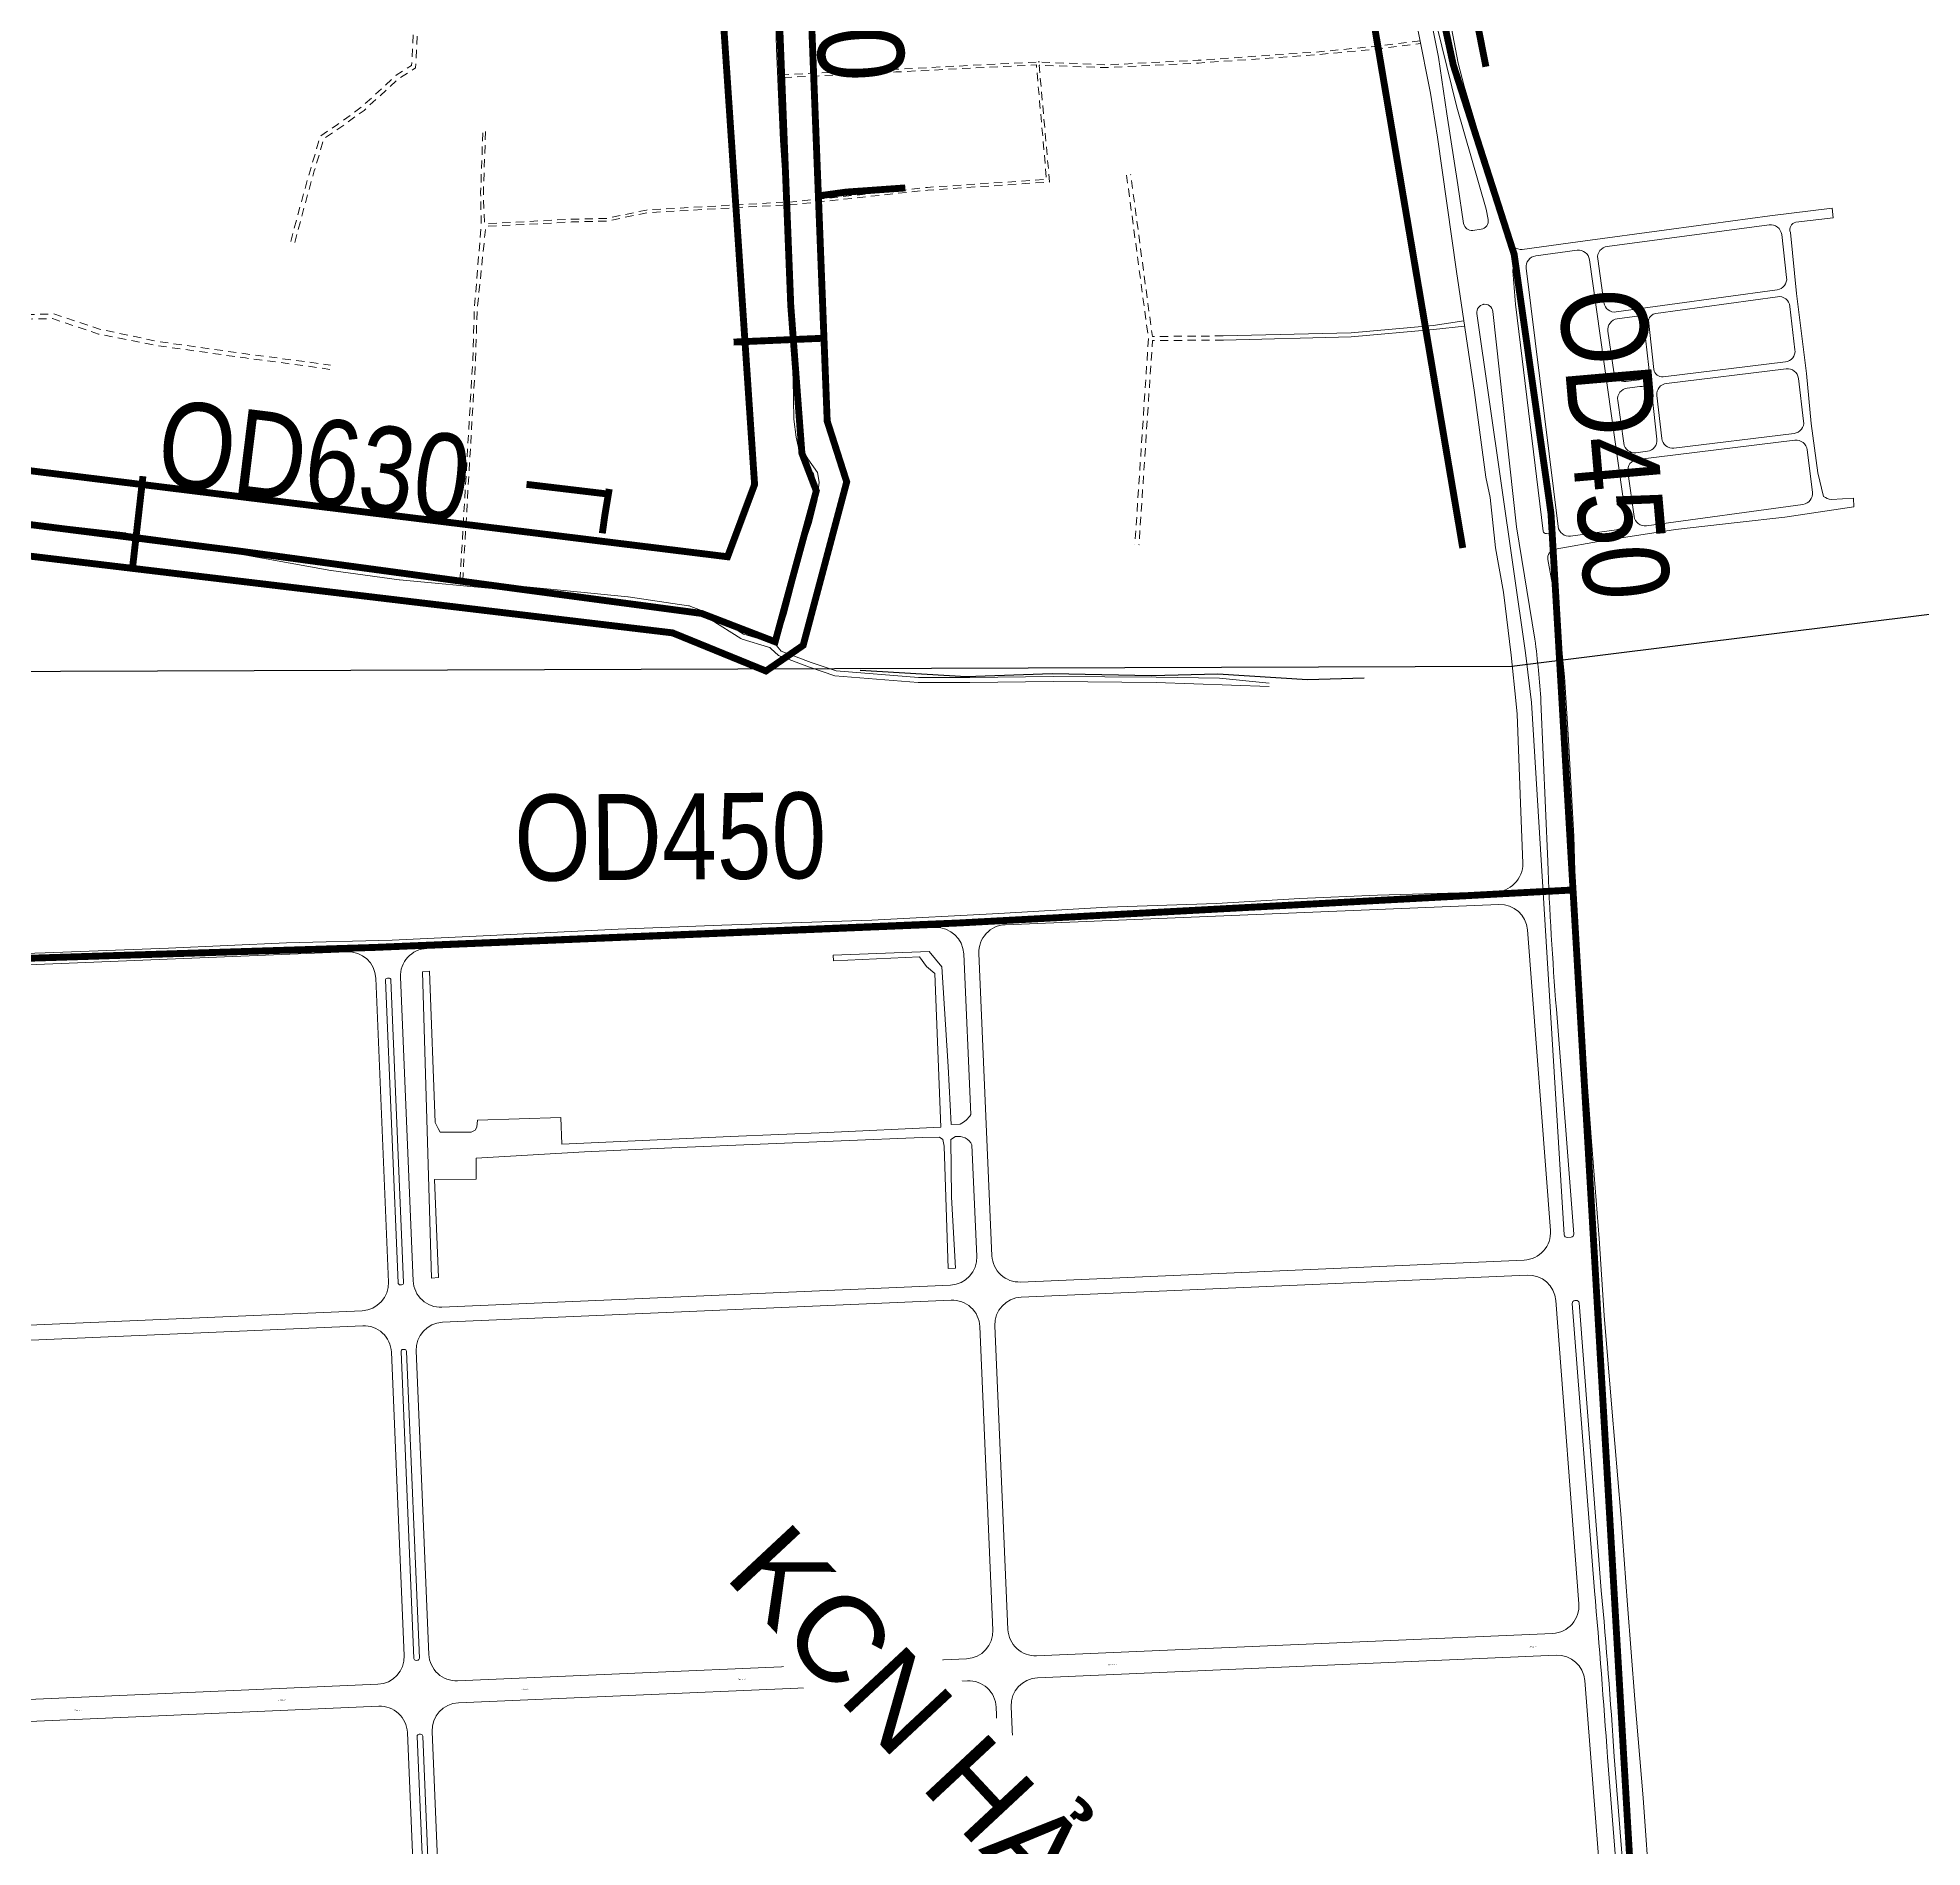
# Model space of a CAD drawing. Header units: metres. Extents: x 556238 to 587446, y 1177111 to 1219372.
# Drawn here: x 578225 to 579595, y 1193797 to 1195113 of the extents above; entities that cross this region are included whole.
import ezdxf
from ezdxf.enums import TextEntityAlignment as Align

# ---------------------------------------------------------------- set-up
doc = ezdxf.new("R2010")
doc.units = ezdxf.units.M
doc.header["$MEASUREMENT"] = 0
for name, pattern in [('ACAD_ISO03W100', [30, 12, -18]), ('DASHED2', [0.375, 0.25, -0.125]), ('HIDDEN2', [4.7625, 3.175, -1.5875]), ('Xr_Nen GT$0$MON', [10, 6, -4])]:
    doc.linetypes.add(name, pattern=pattern)
for name, color, linetype, lineweight in [('CNTV-TEXT', 40, 'Continuous', 20), ('Pipe _Existing_PHL', 4, 'HIDDEN2', 30), ('Pipe Existing', 1, 'ACAD_ISO03W100', 60), ('Xr_Nen GT$0$DUONG BT-NEN BT', 38, 'Continuous', 0), ('Xr_Nen GT$0$DUONG NHUA', 38, 'Continuous', 0), ('Xr_Nen GT$0$DUONG_DA', 38, 'Xr_Nen GT$0$MON', 0)]:
    doc.layers.add(name, color=color, linetype=linetype, lineweight=lineweight)
for name, color, linetype in [('Diameter_Text', 2, 'Continuous'), ('Unknown_Line_Type', 7, 'Continuous'), ('VUNG CONG NGHIEP', 8, 'Continuous')]:
    doc.layers.add(name, color=color, linetype=linetype)
doc.styles.add('ARIAL', font='arial.ttf')
doc.styles.add('UTM', font='')
doc.styles.add('Xr_Nen GT$0$ROMANC', font='romanc.shx')
doc.styles.get('UTM').set_extended_font_data('UTM Swiss Condensed')

msp = doc.modelspace()

# ---------------------------------------------------------------- linework, layer by layer
at = {"layer": 'Pipe _Existing_PHL', "color": 5, "linetype": 'DASHED2', "ltscale": 500, "const_width": 5, "flags": 128}
for points in [[(579260.82389, 1194741.82551), (579106.25808, 1195655.73075)], [(579277.66691, 1195091.74587), (579174.59575, 1195614.16023)], [(578190.24399, 1194739.34999), (578686.31866, 1194680.1022), (578754.24059, 1194652.38308), (578781.2963, 1194671.03435), (578812.94781, 1194789.85284), (578798.77234, 1194834.06039), (578782.38068, 1195252.83952)], [(578150.9385, 1194806.41074), (578726.33547, 1194735.43922), (578745.98218, 1194787.97809), (578717.52556, 1195210.63333)], [(578790.56486, 1194997.5449), (578812.50825, 1195000.55501), (578855.56279, 1195003.61262)], [(578730.71139, 1194891.52096), (578796.05218, 1194894.31006)], [(578770.67508, 1194893.22683), (578776.07033, 1194893.45712)], [(578770.67508, 1194893.22683), (578776.07033, 1194893.45712)], [(578301.30643, 1194794.00046), (578293.90493, 1194729.01951)], [(578638.8617, 1194781.08522), (578580.13305, 1194788.07998)], [(578635.274, 1194752.4819), (578637.16252, 1194765.99079), (578640.29612, 1194784.72288)], [(578296.77957, 1194754.25719), (578296.16835, 1194748.89104)], [(578296.77957, 1194754.25719), (578296.16835, 1194748.89104)]]:
    msp.add_lwpolyline(points, dxfattribs=at)
at = {"layer": 'Pipe Existing', "color": 1, "linetype": 'DASHED2', "ltscale": 500, "const_width": 5, "flags": 128}
for points in [[(579340.84533, 1194495.80179), (579324.96781, 1194767.14927), (579298.20108, 1194955.3553), (579253.93845, 1195093.09386), (579170.67542, 1195478.69143), (579140.21625, 1195687.12024), (579143.77259, 1195694.71269)], [(578081.69528, 1194580.39884), (578033.20726, 1194505.1218), (578134.90073, 1194440.91689), (578469.63441, 1194451.39946), (578894.82543, 1194469.19301), (579340.99873, 1194493.18027)], [(579340.84533, 1194495.80179), (579421.52908, 1193116.91297)]]:
    msp.add_lwpolyline(points, dxfattribs=at)
at = {"layer": 'Unknown_Line_Type'}
msp.add_lwpolyline([(578822.8348, 1194653.08102), (578899.76256, 1194648.42512), (578962.30837, 1194650.61185), (579034.60992, 1194649.17469), (579082.88344, 1194650.27073), (579147.93884, 1194646.23361), (579189.15876, 1194647.47993)], dxfattribs=at)
at = {"layer": 'VUNG CONG NGHIEP', "ltscale": 5}
msp.add_polyline3d([(582420.03026, 1193738.83439, 0), (582308.72901, 1193229.96251, 0), (581999.88899, 1193225.33083, 0), (581735.56861, 1193213.36488, 0), (581348.89422, 1193193.96371, 0), (580850.30903, 1193176.96013, 0), (580450.98959, 1193156.54806, 0), (580051.23884, 1193138.11147, 0), (577907.20261, 1193065.23337, 0), (577560.03087, 1193109.667, 0), (577628.46521, 1193854.00833, 0), (577667.52975, 1193964.30377, 0), (578100.5298, 1194651.68227, 0), (579296.4656, 1194655.99136, 0), (579787.13401, 1194716.85365, 0), (580352.57548, 1194870.63588, 0), (580941.1956, 1194483.72204, 0), (582420.03026, 1193738.83439, 0)], close=True, dxfattribs=at)
at = {"layer": 'Xr_Nen GT$0$DUONG BT-NEN BT', "flags": 128}
for points in [[(579261.5952, 1194906.87136), (579239.27346, 1194903.61501), (579179.61776, 1194898.33775), (579086.70005, 1194896.02992)], [(579262.14607, 1194903.1386), (579239.57057, 1194900.62958), (579179.78735, 1194895.34103), (579086.77454, 1194893.03085)]]:
    msp.add_lwpolyline(points, dxfattribs=at)
at = {"layer": 'Xr_Nen GT$0$DUONG NHUA', "flags": 128}
for points in [[(578208.2407, 1194761.99666), (578288.57207, 1194752.7246, -0.0070677689), (578288.78822, 1194752.69884), (578361.50692, 1194742.98887, -0.0111489524), (578361.84614, 1194742.93585), (578438.64716, 1194729.17163, 0.010567959), (578438.65969, 1194729.16965), (578488.15686, 1194722.4433, 0.0103242483), (578488.16917, 1194722.44188), (578560.6287, 1194715.62731, -0.0012338554), (578560.66653, 1194715.62365), (578653.71289, 1194706.40945, -0.0124378867), (578654.093, 1194706.36224), (578697.8793, 1194699.81375, -0.0554074016), (578699.52381, 1194699.37776), (578715.06815, 1194693.35122, -0.0475454604), (578716.37419, 1194692.69619), (578738.03437, 1194679.11945, 0.0667811771), (578738.107, 1194679.08644), (578756.58629, 1194673.50816), (578759.41714, 1194674.88506), (578766.14762, 1194694.46907), (578772.73043, 1194720.69305), (578780.16649, 1194748.16048), (578784.48717, 1194761.2224), (578788.55201, 1194777.59715), (578789.95612, 1194789.63488), (578788.89106, 1194795.61073), (578782.23868, 1194805.03213), (578778.98993, 1194810.41975), (578776.14331, 1194822.43258), (578774.62558, 1194835.56341), (578774.12765, 1194864.66719), (578772.66222, 1194891.68974), (578770.86011, 1194917.91941), (578769.34082, 1194967.41804), (578766.52894, 1195012.87855), (578764.88583, 1195038.36115), (578761.86932, 1195104.90425), (578758.05154, 1195244.42733)], [(579222.83994, 1195200.1884), (579243.21827, 1195098.56639), (579249.17769, 1195057.5399), (579257.18098, 1195005.827), (579261.46594, 1194977.75228, 0.4089783418), (579268.19617, 1194972.71098), (579274.22842, 1194973.52142, 0.4276739818), (579279.33333, 1194980.53796), (579277.96292, 1194988.09949), (579256.43268, 1195062.29875), (579242.04702, 1195121.48178)], [(579499.07921, 1194971.29936, -0.4839792594), (579502.97269, 1194978.60095), (579530.03683, 1194981.82502), (579529.46715, 1194988.78534), (579484.10377, 1194983.27664), (579412.60021, 1194973.59155), (579344.48969, 1194964.4201), (579304.08754, 1194958.76271, -0.2649002496), (579293.66587, 1194965.00657), (579285.69468, 1194995.43754), (579273.19349, 1195039.48577), (579261.91565, 1195077.65163), (579257.59472, 1195094.21933), (579251.6738, 1195124.86471)], [(578162.58144, 1194445.18949), (578230.29306, 1194447.58493), (578319.98022, 1194450.97951), (578405.66792, 1194454.77467), (578482.37049, 1194456.77678), (578553.77069, 1194460.08144), (578646.7584, 1194464.59169), (578722.26143, 1194467.59556), (578831.24883, 1194471.19799), (578923.65206, 1194475.99713), (579002.55046, 1194480.57733), (579081.73741, 1194483.38162), (579142.35532, 1194487.08787), (579198.86808, 1194489.28816), (579283.84561, 1194491.78662, 0.4228849536), (579304.49459, 1194512.5904), (579302.9476, 1194550.08197), (579300.49558, 1194620.87506), (579299.729, 1194628.416), (579296.01913, 1194663.9764), (579290.41457, 1194709.63359), (579284.591, 1194742.028), (579280.86383, 1194778.59931), (579277.60394, 1194793.31929), (579269.27248, 1194854.8492), (579256.29364, 1194942.79536), (579242.47941, 1195040.61023), (579237.44093, 1195072.53614), (579228.49228, 1195117.53474)], [(579499.07921, 1194971.29936), (579503.54928, 1194926.8293), (579510.74784, 1194868.70053), (579514.25273, 1194832.25221), (579519.05287, 1194796.453), (579523.20326, 1194779.16123, 0.1257130681), (579528.82322, 1194777.17364), (579544.83575, 1194777.94367), (579545.07253, 1194771.67898), (579494.92316, 1194764.13197), (579460.4369, 1194760.27267), (579415.58419, 1194755.3356), (579363.69466, 1194747.3517), (579327.96443, 1194741.00293, 0.3956626007), (579322.66903, 1194733.34602), (579330.4036, 1194691.31969), (579334.73947, 1194648.0416), (579337.54253, 1194606.25432), (579341.55558, 1194532.23764), (579343.62314, 1194464.20641), (579347.16987, 1194409.52923), (579354.26743, 1194313.4021), (579360.08499, 1194239.66069), (579363.70992, 1194183.78633), (579369.20984, 1194116.47022), (579375.73882, 1194039.32005), (579380.50719, 1193973.37253), (579385.90343, 1193904.71229), (579392.01645, 1193833.05285), (579397.12699, 1193761.4251)], [(579120.14071, 1194641.20315), (579120.14071, 1194641.20315), (579037.88526, 1194644.10694), (578963.18437, 1194644.62931), (578902.40896, 1194643.97403), (578864.99004, 1194644.01554), (578804.42885, 1194648.96251), (578785.92803, 1194655.06642), (578763.28309, 1194663.63218), (578757.77127, 1194668.8434, 0.1165747065), (578756.17916, 1194669.76616), (578737.03775, 1194675.54431, -0.0667811771), (578736.0693, 1194675.9844), (578714.40912, 1194689.56114, 0.0475454604), (578713.73066, 1194689.90142), (578698.18632, 1194695.92796, 0.0554074016), (578697.33203, 1194696.15445), (578653.54573, 1194702.70293, 0.0124378867), (578653.34827, 1194702.72746), (578560.30191, 1194711.94166, 0.0012338554), (578560.28226, 1194711.94356), (578487.82273, 1194718.75814, -0.0103242482), (578487.65864, 1194718.777), (578438.16146, 1194725.50335, -0.010567959), (578437.99445, 1194725.52965), (578361.19343, 1194739.29388, 0.0111489524), (578361.01721, 1194739.32142), (578288.29851, 1194749.03139, 0.0080792756), (578288.17013, 1194749.04643), (578207.96799, 1194758.30358)], [(579305.50212, 1194224.09481, 0.4237808681), (579324.57392, 1194245.59609), (579307.9127, 1194464.155, 0.4039743949), (579287.15078, 1194482.61796), (578928.22796, 1194467.8938, 0.4147896803), (578909.06619, 1194447.05154), (578918.51537, 1194227.26849, 0.4143788345), (578939.36726, 1194208.14651), (579305.50212, 1194224.09481)], [(578499.91369, 1194158.00685, -0.4137499891), (578519.02576, 1194178.82661), (578888.86551, 1194194.93629, -0.4143788345), (578909.71739, 1194175.81431), (578919.20837, 1193955.05931, -0.4141072274), (578900.09315, 1193934.21901), (578530.02538, 1193918.17399, -0.414618346), (578509.17665, 1193937.3165), (578499.91369, 1194158.00685)], [(578071.57657, 1194139.33636, -0.4139363883), (578090.68809, 1194160.16885), (578461.08063, 1194176.30261, -0.4146772876), (578481.93338, 1194157.16027), (578491.19585, 1193936.48158, -0.4138088945), (578472.07977, 1193915.66164), (578101.82452, 1193899.60849, -0.4144318569), (578080.97633, 1193918.73828), (578071.57657, 1194139.33636)], [(578483.70202, 1193638.44151, 0.4140050107), (578502.83149, 1193659.26203), (578493.54425, 1193880.53079, 0.414618346), (578472.69552, 1193899.67331), (578102.47589, 1193883.6217, 0.4139953015), (578083.36035, 1193862.78904), (578092.77787, 1193641.77424, 0.4142356816), (578113.61268, 1193622.64387), (578483.70202, 1193638.44151)]]:
    msp.add_lwpolyline(points, format="xyb", dxfattribs=at)
msp.add_lwpolyline([(578762.25077, 1195244.34679), (578764.8677, 1195105.00784), (578767.88146, 1195038.52562), (578769.52298, 1195013.06768), (578772.33798, 1194967.55669), (578773.85695, 1194918.0683), (578775.65664, 1194891.87379), (578777.12626, 1194864.77411), (578777.62263, 1194835.76177), (578779.10319, 1194822.95247), (578781.80102, 1194811.56755), (578784.75182, 1194806.67404), (578791.72724, 1194796.79513), (578792.98712, 1194789.72623), (578791.50967, 1194777.05981), (578787.37127, 1194760.38873), (578783.04066, 1194747.29678), (578775.63342, 1194719.93581), (578769.03303, 1194693.64179), (578761.74057, 1194671.07082), (578765.286, 1194666.83041), (578787.16276, 1194658.55522), (578805.16946, 1194652.61434), (578865.14296, 1194647.71537), (578902.39107, 1194647.67405), (578963.17736, 1194648.32945), (579037.922, 1194647.80677), (579084.00904, 1194647.2136), (579120.13411, 1194643.64739)], dxfattribs=at)
for points in [[(579372.46398, 1194913.41702), (579489.46598, 1194929.52034, 0.4078445371), (579496.32238, 1194938.36344), (579492.6985, 1194969.74198, 0.4191686496), (579483.69944, 1194976.75472), (579365.83109, 1194961.12098, 0.4166166727), (579358.96132, 1194952.07357), (579363.45154, 1194920.22544, 0.4132497676)], [(579298.21954, 1194944.73019), (579299.9703, 1194944.9019, -0.4147657677), (579302.20406, 1194943.16254), (579325.45296, 1194754.87759, -0.4142135624), (579323.71313, 1194752.64757), (579321.60087, 1194752.38675, -0.4143716993), (579319.37072, 1194754.12766), (579299.102, 1194919.009, 0.0159195387), (579297.1307, 1194943.19777, -0.4084905645)], [(579379.40997, 1194764.05834), (579352.9949, 1194951.41452, 0.4118145286), (579344.02136, 1194958.2282), (579313.86379, 1194954.22818, 0.4115764136), (579306.97597, 1194945.31726), (579330.17946, 1194757.40015, 0.4180218789), (579339.20254, 1194750.45421), (579372.57169, 1194755.01518, 0.4154515945)], [(579341.54473, 1194242.98131), (579328.89473, 1194406.59972, -0.0104647509), (579322.62736, 1194513.96077), (579317.67359, 1194630.19174, 0.0169265546), (579313.29324, 1194675.42425), (579299.95736, 1194757.20168), (579282.74985, 1194913.6985, 0.4369812341), (579275.67258, 1194918.93855), (579275.96002, 1194918.99282, 0.4011998959), (579271.13362, 1194912.24796), (579306.40617, 1194665.49136), (579310.70026, 1194629.36132), (579334.54339, 1194242.47133, 0.4187932589), (579336.69377, 1194240.6003), (579339.70484, 1194240.8331, 0.4142135624)], [(579395.92829, 1194907.55581), (579399.85163, 1194871.57422, 0.4178297955), (579406.54014, 1194866.26841), (579495.39622, 1194877.06728, 0.4124691546), (579502.37824, 1194885.92665), (579498.7322, 1194917.49714, 0.4206114008), (579489.69424, 1194924.50462), (579401.1669, 1194912.32035, 0.2887750463)], [(579385.8069, 1194910.20631), (579373.2142, 1194908.47314, 0.4151780144), (579366.38332, 1194899.43099), (579370.56088, 1194869.80052, 0.408622617), (579379.44769, 1194862.97581), (579389.19177, 1194864.16003, 0.4115715553), (579396.17657, 1194872.99501), (579392.58745, 1194904.9324, 0.4215147807)], [(579414.39839, 1194814.47248), (579501.71407, 1194825.08414, 0.4145556416), (579508.68935, 1194834.00013), (579504.8689, 1194865.13227, 0.4138715659), (579495.96331, 1194872.09941), (579408.96512, 1194861.52634, 0.4115715553), (579401.98032, 1194852.69136), (579405.48327, 1194821.52064, 0.4168605145)], [(579402.02483, 1194820.9548), (579398.52188, 1194852.12552, 0.4168605145), (579389.60676, 1194859.17368), (579380.44968, 1194858.0608, 0.4198266987), (579373.49318, 1194849.00237), (579377.87287, 1194817.9382, 0.408622617), (579386.75968, 1194811.11349), (579395.04003, 1194812.11982, 0.4115715553)], [(579380.80517, 1194797.14005), (579385.36418, 1194764.80395, 0.4129766131), (579394.36922, 1194757.99451), (579508.15861, 1194773.54747, 0.4101968107), (579515.01566, 1194782.4482), (579511.24722, 1194813.15648, 0.4138715658), (579502.34163, 1194820.12362), (579387.76167, 1194806.19848, 0.4198266987)], [(578009.3477, 1194494.84618), (577888.99659, 1194303.39589, 0.4158372442), (577895.37873, 1194275.76076), (578060.32081, 1194173.34403, 0.1509293601), (578071.7413, 1194170.35399), (578460.68259, 1194187.2957, 0.4137499891), (578479.79465, 1194208.11547), (578470.51854, 1194429.11925, 0.4139359759), (578449.71636, 1194448.26373), (578134.50847, 1194435.3329), (578032.6346, 1194498.58897, 0.1884855551)], [(578886.79026, 1194217.94764), (578883.73555, 1194306.86897), (578882.829, 1194311.69791), (578880.41153, 1194313.50876), (578867.91615, 1194313.26813), (578691.20936, 1194306.03924), (578622.40275, 1194302.83198), (578543.62253, 1194298.19637), (578543.49431, 1194282.95689), (578513.23401, 1194282.57271), (578516.12583, 1194211.35041), (578510.97697, 1194211.00758), (578504.42023, 1194433.68922), (578509.61908, 1194434.07865), (578513.85417, 1194324.05998), (578515.8856, 1194319.63984), (578517.40918, 1194317.10369), (578539.87366, 1194317.1167), (578542.82004, 1194318.61692), (578544.09103, 1194320.69414), (578544.60031, 1194325.73941), (578605.16115, 1194327.85386), (578605.77847, 1194308.32727), (578728.50295, 1194313.96774), (578798.82816, 1194316.91569), (578881.32607, 1194320.69678), (578877.00839, 1194432.53622), (578870.85955, 1194437.56618), (578865.93682, 1194444.65243), (578803.35747, 1194441.7278), (578803.06467, 1194445.88044), (578872.96134, 1194448.45047), (578882.13719, 1194437.38167), (578886.78414, 1194364.71209), (578888.96289, 1194322.67412), (578895.49626, 1194322.95573, 0.1512384826), (578903.09271, 1194329.90101), (578898.07203, 1194446.67925, 0.413637679), (578877.27072, 1194465.80337), (578507.66764, 1194450.64108, 0.4144912034), (578488.50501, 1194429.81917), (578497.77497, 1194208.96205, 0.4146772876), (578518.62772, 1194189.81971), (578888.41557, 1194205.92713, 0.4140483096), (578907.52676, 1194226.76725), (578904.0413, 1194307.83724, 0.3424619449), (578892.12196, 1194313.84105), (578888.65085, 1194311.69786), (578889.19722, 1194269.74723), (578892.03477, 1194218.16589)], [(578490.82188, 1194207.69752), (578481.58939, 1194427.662, 0.4142135624), (578480.02781, 1194429.09778), (578479.02869, 1194429.05585, 0.4142135624), (578477.59291, 1194427.49426), (578486.8254, 1194207.52978, 0.4142135624), (578488.38699, 1194206.094), (578489.38611, 1194206.13594, 0.4142135624)], [(579328.45256, 1194194.71668), (579345.26344, 1193974.19464, -0.423840196), (579326.18762, 1193952.69318), (578951.04529, 1193936.42814, -0.4143199053), (578930.19742, 1193955.5503), (578920.70601, 1194176.31555, -0.4140483096), (578939.8172, 1194197.15568), (579307.64008, 1194213.1775, -0.4047105456)], [(579384.34019, 1193695.24625), (579371.01199, 1193863.15124, 0.0054303842), (579361.56982, 1193983.97156), (579345.41469, 1194192.92613, 0.4166323367), (579343.25003, 1194194.76467), (579342.25364, 1194194.67936, 0.411798918), (579340.43021, 1194192.53249), (579356.58695, 1193983.55699, -0.0054330493), (579366.02528, 1193862.78571), (579379.35289, 1193694.88811, 0.40323831), (579381.42979, 1193693.0481), (579382.42963, 1193693.08972, 0.4252746563)], [(578488.92409, 1194157.52851), (578498.28496, 1193934.50544, 0.4142135624), (578499.84654, 1193933.06966), (578500.84566, 1193933.11159, 0.4142135624), (578502.28144, 1193934.67318), (578492.92057, 1194157.69626, 0.4142135624), (578491.35898, 1194159.13203), (578490.35986, 1194159.0901, 0.4142135624)], [(578951.71804, 1193920.44228), (579328.74641, 1193936.78909, -0.4043095439), (579349.55307, 1193918.35157), (579366.70139, 1193696.84398, -0.4243850026), (579347.614, 1193675.31847), (578962.96375, 1193658.89928, -0.4141237456), (578942.12926, 1193678.02202), (578932.60282, 1193899.60198, -0.4141072274)], [(578921.61377, 1193899.11099), (578931.13874, 1193677.56515, -0.4143033849), (578912.01014, 1193656.72428), (578541.64927, 1193640.91505, -0.4144221448), (578520.81392, 1193660.05814), (578511.52506, 1193881.36571, -0.4138088946), (578530.64114, 1193902.18565), (578900.7659, 1193918.23315, -0.4143199053)], [(578500.66734, 1193877.74499), (578509.80613, 1193660.01303, 0.4142135624), (578511.36771, 1193658.57725), (578512.36683, 1193658.61919, 0.4142135623), (578513.80261, 1193660.18077), (578504.66382, 1193877.91274, 0.4142135624), (578503.10224, 1193879.34851), (578502.10312, 1193879.30658, 0.4142135623)]]:
    msp.add_lwpolyline(points, format="xyb", close=True, dxfattribs=at)
at = {"layer": 'Xr_Nen GT$0$DUONG_DA', "flags": 128}
for points in [[(578408.76388, 1194964.59188), (578416.23247, 1194992.77051), (578423.00695, 1195016.79943), (578430.29095, 1195041.32685), (578442.70517, 1195049.71704), (578460.13396, 1195062.32074), (578485.40787, 1195085.48985), (578496.62847, 1195092.59832), (578497.2909, 1195107.19554), (578499.52721, 1195139.42415), (578496.13066, 1195149.53048), (578497.63325, 1195174.8769), (578497.99142, 1195212.67828), (578498.37053, 1195275.91173), (578500.95012, 1195331.73785), (578502.12507, 1195358.94806)], [(578411.66376, 1194963.82329), (578419.12631, 1194991.97913), (578425.88874, 1195015.96534), (578432.86095, 1195039.44288), (578444.42452, 1195047.25816), (578462.03293, 1195059.99175), (578487.23858, 1195083.09829), (578499.55451, 1195090.90067), (578500.28619, 1195107.02368), (578502.5614, 1195139.81303), (578499.15986, 1195149.93423), (578500.63241, 1195174.77385), (578500.99134, 1195212.65507), (578501.37012, 1195275.83347), (578503.94713, 1195331.6039), (578505.11939, 1195358.7516)], [(579229.97078, 1195110.48901), (579196.31332, 1195106.41801), (579153.67306, 1195102.34712), (579068.51263, 1195096.37322), (579001.71639, 1195093.04636), (578952.66572, 1195095.17541), (578952.66572, 1195095.17541), (578848.45583, 1195089.89184), (578765.73391, 1195085.81186)], [(578770.91794, 1194991.19704), (578802.58096, 1194994.49872), (578871.87774, 1195001.99538), (578960.39991, 1195007.90728), (578955.44395, 1195063.76457), (578952.87225, 1195092.84028), (579001.74142, 1195091.04513), (579068.63237, 1195094.37671), (579153.8381, 1195100.35378), (579196.52847, 1195104.42946), (579230.21094, 1195108.50348)], [(578770.71051, 1194993.18626), (578802.36969, 1194996.48753), (578871.70347, 1195003.98819), (578958.22709, 1195009.76663), (578953.45177, 1195063.58781), (578950.84321, 1195093.08044), (578848.55573, 1195087.89433), (578765.83243, 1195083.81429)], [(578531.76443, 1194718.12718), (578541.13371, 1194879.31827), (578542.24393, 1194915.23484), (578547.24419, 1194977.44265), (578546.80689, 1195000.03555), (578548.41327, 1195044.64963)], [(578550.41198, 1195044.57766), (578548.80759, 1195000.0189), (578549.59592, 1194977.5643), (578612.83432, 1194980.83556), (578638.85518, 1194981.4862), (578667.34392, 1194987.54439), (578766.39361, 1194993.18037)], [(579086.70005, 1194896.02992), (579085.59168, 1194896.0024), (579035.1635, 1194895.59846), (579019.35796, 1195013.39303)], [(579016.38461, 1195012.99407), (579032.34611, 1194894.03711), (579022.45207, 1194744.2941)], [(578533.76106, 1194718.01113), (578543.13192, 1194879.22933), (578544.24071, 1194915.09982), (578550.56097, 1194975.58029), (578612.91149, 1194978.83686), (578639.09017, 1194979.49146), (578667.61028, 1194985.55631), (578766.50723, 1194991.1836)], [(578155.38767, 1194912.18119), (578211.57557, 1194908.1426), (578235.58311, 1194908.55951), (578268.98637, 1194897.37834), (578311.90193, 1194888.93279), (578375.81114, 1194879.94793), (578421.77212, 1194873.97799), (578437.26934, 1194871.64987)], [(578156.6048, 1194915.49198), (578211.67787, 1194911.46431), (578236.58799, 1194911.97186), (578269.70541, 1194900.96906), (578312.34307, 1194891.90027), (578376.2132, 1194882.92091), (578422.18822, 1194876.94914), (578437.71503, 1194874.61657)], [(579086.77454, 1194893.03085), (579085.64095, 1194893.00269), (579035.25764, 1194892.59912), (579025.44554, 1194744.09632)]]:
    msp.add_lwpolyline(points, dxfattribs=at)

# ---------------------------------------------------------------- texts
at = {"layer": 'Diameter_Text', "color": 1, "style": 'UTM'}
for s, rotation, p in [('OD630', 272.83272098, (578763.15548, 1195305.24792, -1.937)), ('OD450', 274.95667829, (579311.72829, 1194926.10044, -1.937)), ('OD630', 352.9602406, (578307.12984, 1194769.69023, -1.937)), ('OD450', 0.50823932, (578571.64875, 1194481.02304, -1.937))]:
    msp.add_text(s, height=62.5, rotation=rotation, dxfattribs=at).set_placement(p, align=Align.BOTTOM_LEFT)
at = {"layer": 'Xr_Nen GT$0$DUONG NHUA', "char_height": 0.8, "width": 23.4511944, "attachment_point": 1, "rotation": 2.30202714, "style": 'Xr_Nen GT$0$ROMANC'}
for insert in [(579309.00488, 1193943.32046), (578733.92477, 1193919.64993), (579003.27178, 1193930.30275), (578399.69306, 1193904.50612), (578576.37203, 1193912.23729), (578251.6228, 1193897.0954)]:
    msp.add_mtext('{\\fTimes New Roman|b0|i1|c0|p18;Đường số 5}', dxfattribs=dict(at, insert=insert))

# ---------------------------------------------------------------- next in the draw order: texts
at = {"layer": 'CNTV-TEXT', "color": 5, "insert": (578941.5372, 1193805.08336), "char_height": 62.5, "width": 684.8703907, "attachment_point": 5, "rotation": 313, "style": 'ARIAL', "bg_fill": 3, "box_fill_scale": 1.2, "bg_fill_color": 256, "bg_fill_transparency": 0}
msp.add_mtext('KCN HẢI SƠN', dxfattribs=at)

# ---------------------------------------------------------------- next in the draw order: linework, layer by layer
at = {"layer": 'Pipe Existing', "color": 1, "linetype": 'DASHED2', "ltscale": 500, "const_width": 5, "flags": 128}
msp.add_lwpolyline([(578779.14793, 1195928.9149), (578781.60775, 1195805.07703), (578778.67495, 1195454.05436), (578778.79486, 1195385.06606), (578764.39803, 1195356.82436), (578760.46662, 1195216.49772), (578772.27265, 1194918.2414), (578780.37922, 1194810.69423), (578790.84857, 1194783.35581), (578760.93255, 1194673.62786), (578707.42402, 1194694.23992), (578563.4361, 1194713.50863), (578369.28336, 1194739.8259), (578208.57515, 1194760.17854), (578118.10656, 1194758.13279), (578105.84194, 1194621.01794), (578076.86994, 1194638.24081), (577663.75277, 1193978.65539), (577592.13796, 1193958.45235)], dxfattribs=at)

doc.saveas('drawing.dxf')
